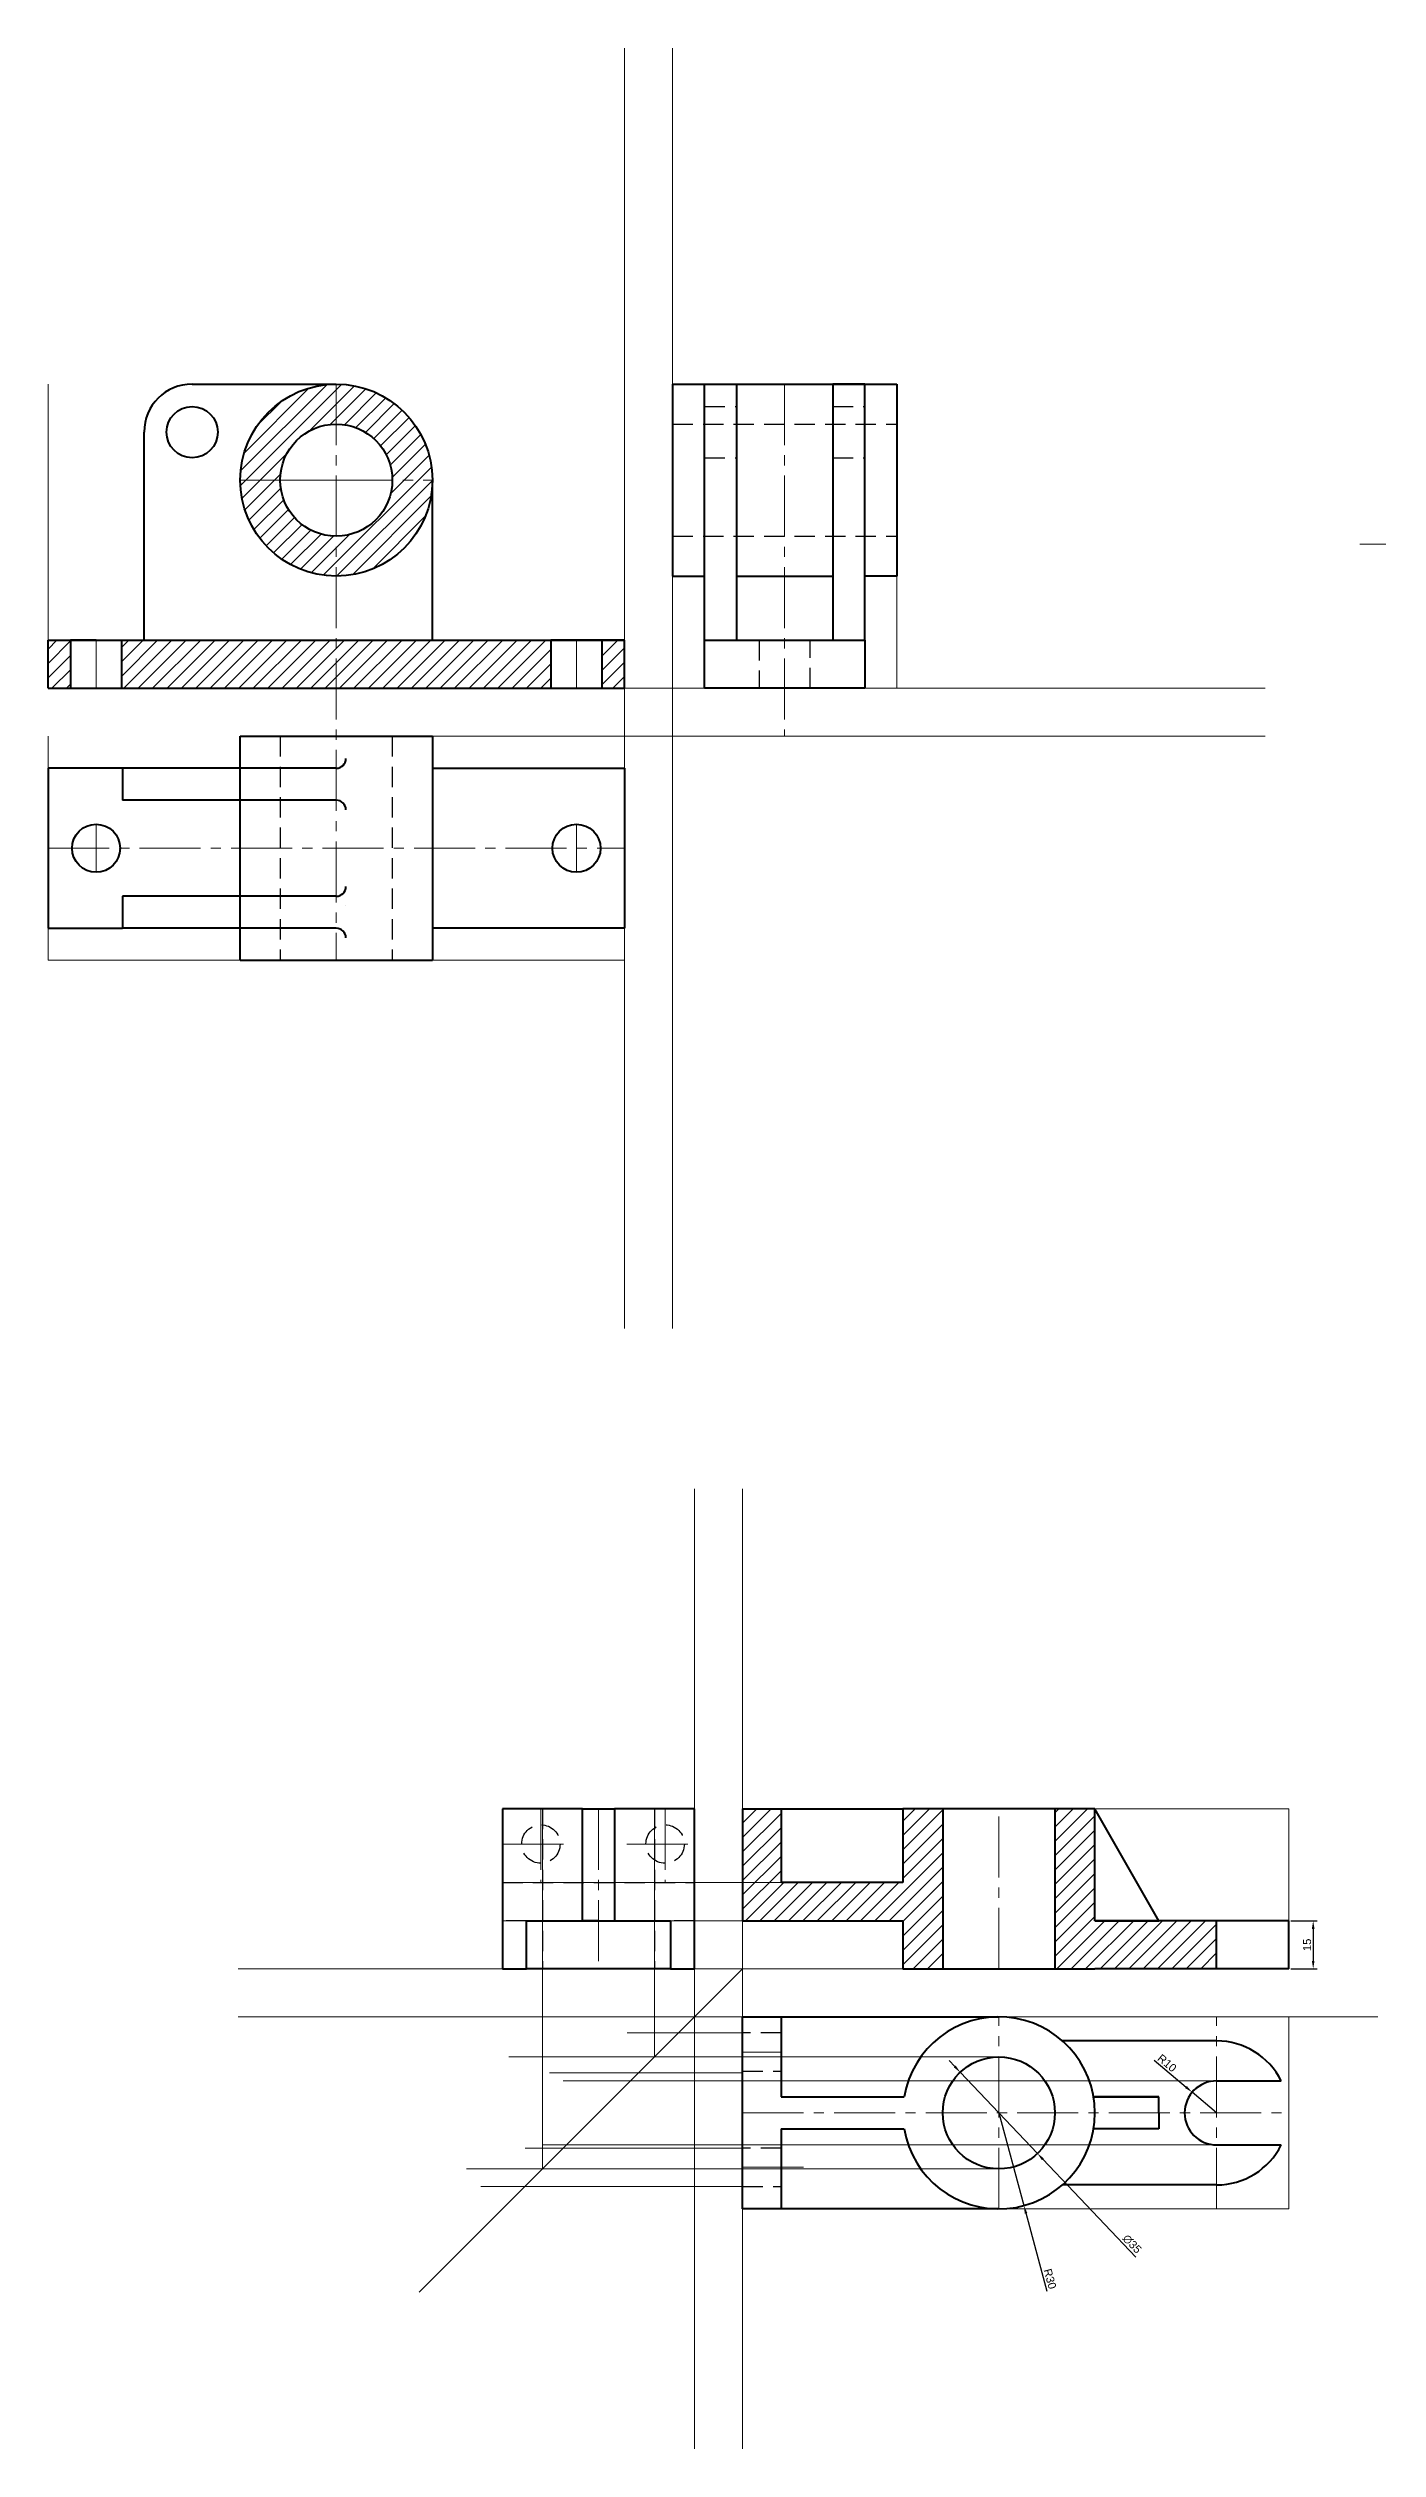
# Model space of a CAD drawing. Header units: millimetres. Extents: x 0 to 7799, y -473 to 358.
# Drawn here: x 4099 to 4515, y -473 to 277 of the extents above; entities that cross this region are included whole.
import ezdxf

# ---------------------------------------------------------------- set-up
doc = ezdxf.new("R2010")
doc.units = ezdxf.units.MM
doc.linetypes.add('CENTER2', pattern=[28.575, 19.05, -3.175, 3.175, -3.175])
doc.linetypes.add('DASHED2', pattern=[9.525, 6.35, -3.175])
for name, color, linetype, lineweight in [('Centre', 1, 'CENTER2', 20), ('Dimension n Hatch', 6, 'Continuous', 20), ('Hidden', 3, 'DASHED2', 30), ('Object', 2, 'Continuous', 40), ('Projection', 5, 'Continuous', 5)]:
    doc.layers.add(name, color=color, linetype=linetype, lineweight=lineweight)
doc.styles.get("Standard").update_dxf_attribs({"font": 'arial.ttf'})
doc.dimstyles.new('ISO-25', dxfattribs={"dimtxt": 2.5, "dimasz": 2.5, "dimexe": 1.25, "dimexo": 0.625, "dimtad": 1, "dimtxsty": 'Standard', "dimcen": 2.5, "dimadec": 0, "dimazin": 0, "dimtfac": 1, "dimtmove": 0, "dimatfit": 3, "dimfxl": 1, "dimarcsym": 0})

# ---------------------------------------------------------------- blocks, each defined once
blk = doc.blocks.new('*D5')
at = {"layer": 'Defpoints', "color": 0, "transparency": 16777216}
for p in [(4486.86, -307.7), (4486.86, -322.7), (4494.51, -322.7)]:
    blk.add_point(p, dxfattribs=at)
at = {"layer": 'Dimension n Hatch', "color": 0, "lineweight": -2, "transparency": 16777216}
for p, q in [((4487.48, -307.7), (4495.76, -307.7)), ((4494.51, -310.2), (4494.51, -320.2)), ((4487.48, -322.7), (4495.76, -322.7))]:
    blk.add_line(p, q, dxfattribs=at)
at = {"layer": 'Dimension n Hatch', "color": 0, "transparency": 16777216}
for points in [[(4494.1, -310.2), (4494.93, -310.2), (4494.51, -307.7)], [(4494.1, -320.2), (4494.93, -320.2), (4494.51, -322.7)]]:
    blk.add_solid(points, dxfattribs=at)
at = {"layer": 'Dimension n Hatch', "color": 0, "transparency": 16777216, "insert": (4492.61, -315.2), "char_height": 2.5, "attachment_point": 5, "rotation": 90}
blk.add_mtext('15', dxfattribs=at)
blk = doc.blocks.new('*D6')
at = {"layer": 'Defpoints', "color": 0, "transparency": 16777216}
for p in [(4384.31, -355.01), (4408.41, -380.39)]:
    blk.add_point(p, dxfattribs=at)
at = {"layer": 'Dimension n Hatch', "color": 0, "lineweight": -2, "transparency": 16777216}
for p, q in [((4382.59, -353.2), (4380.87, -351.38)), ((4384.31, -355.01), (4408.41, -380.39)), ((4439.14, -412.75), (4410.13, -382.2))]:
    blk.add_line(p, q, dxfattribs=at)
at = {"layer": 'Dimension n Hatch', "color": 0, "transparency": 16777216}
for points in [[(4382.89, -352.91), (4382.29, -353.48), (4384.31, -355.01)], [(4410.43, -381.92), (4409.83, -382.49), (4408.41, -380.39)]]:
    blk.add_solid(points, dxfattribs=at)
at = {"layer": 'Dimension n Hatch', "color": 0, "transparency": 16777216, "insert": (4437.96, -408.64), "char_height": 2.5, "attachment_point": 5, "rotation": 313.51991}
blk.add_mtext('∅35', dxfattribs=at)
blk = doc.blocks.new('*D7')
at = {"layer": 'Defpoints', "color": 0, "transparency": 16777216}
for p in [(4396.36, -367.7), (4404.19, -396.66)]:
    blk.add_point(p, dxfattribs=at)
at = {"layer": 'Dimension n Hatch', "color": 0, "lineweight": -2, "transparency": 16777216}
for p, q in [((4396.36, -367.7), (4404.19, -396.66)), ((4411.45, -423.52), (4404.84, -399.07))]:
    blk.add_line(p, q, dxfattribs=at)
at = {"layer": 'Dimension n Hatch', "color": 0, "transparency": 16777216}
blk.add_solid([(4405.24, -398.96), (4404.44, -399.18), (4404.19, -396.66)], dxfattribs=at)
at = {"layer": 'Dimension n Hatch', "color": 0, "transparency": 16777216, "insert": (4412.34, -419.54), "char_height": 2.5, "attachment_point": 5, "rotation": 285.12644}
blk.add_mtext('R30', dxfattribs=at)
blk = doc.blocks.new('*D8')
at = {"layer": 'Defpoints', "color": 0, "transparency": 16777216}
for p in [(4456.72, -361.25), (4464.36, -367.7)]:
    blk.add_point(p, dxfattribs=at)
at = {"layer": 'Dimension n Hatch', "color": 0, "lineweight": -2, "transparency": 16777216}
for p, q in [((4444.89, -351.27), (4454.81, -359.64)), ((4464.36, -367.7), (4456.72, -361.25))]:
    blk.add_line(p, q, dxfattribs=at)
at = {"layer": 'Dimension n Hatch', "color": 0, "transparency": 16777216}
blk.add_solid([(4455.07, -359.32), (4454.54, -359.96), (4456.72, -361.25)], dxfattribs=at)
at = {"layer": 'Dimension n Hatch', "color": 0, "transparency": 16777216, "insert": (4448.87, -352.15), "char_height": 2.5, "attachment_point": 5, "rotation": 319.85283}
blk.add_mtext('R10', dxfattribs=at)

msp = doc.modelspace()

# ---------------------------------------------------------------- hatches: boundary and pattern name
at = {"layer": 'Dimension n Hatch'}
h = msp.add_hatch(dxfattribs=at)
h.set_pattern_fill('ANSI31', color=256)
h.set_pattern_definition([(45, (978.9987, 0), (-2.245064, 2.245064), [])])
h.paths.add_polyline_path([(4189.473, 172.401), (4189.473, 159.901, -0.4142136), (4206.973, 142.401), (4219.473, 142.401, 0.4142136)])
h.paths.add_polyline_path([(4189.473, 172.401, 0.4142136), (4159.473, 142.401), (4171.973, 142.401, -0.4142136), (4189.473, 159.901)])
h.paths.add_polyline_path([(4171.973, 142.401), (4159.473, 142.401, 0.4142136), (4189.473, 112.401), (4189.473, 124.901, -0.4142136)])
h.paths.add_polyline_path([(4219.473, 142.401), (4206.973, 142.401, -0.4142136), (4189.473, 124.901), (4189.473, 112.401, 0.4142136)])
h.paths.add_polyline_path([(4106.473, 92.401), (4099.473, 92.401), (4099.473, 77.401), (4106.473, 77.401)])
h.paths.add_polyline_path([(4189.473, 92.401), (4129.473, 92.401), (4122.473, 92.401), (4122.473, 77.401), (4189.473, 77.401)])
h.paths.add_polyline_path([(4256.473, 92.401), (4189.473, 92.401), (4189.473, 77.401), (4256.473, 77.401)])
h.paths.add_polyline_path([(4279.473, 92.401), (4272.473, 92.401), (4272.473, 77.401), (4279.473, 77.401)])
h = msp.add_hatch(dxfattribs=at)
h.set_pattern_fill('ANSI31', color=256)
h.set_pattern_definition([(45, (-1836.183, -399.436), (-2.245064, 2.245064), [])])
h.paths.add_polyline_path([(4328.36, -272.7), (4316.36, -272.7), (4316.36, -307.7), (4366.36, -307.7), (4366.36, -322.7), (4378.86, -322.7), (4378.86, -272.7), (4366.36, -272.7), (4366.36, -295.7), (4328.36, -295.7)])
h.paths.add_polyline_path([(4426.36, -272.7), (4413.86, -272.7), (4413.86, -322.7), (4426.36, -322.7), (4464.36, -322.7), (4464.36, -307.7), (4426.36, -307.7)])

# ---------------------------------------------------------------- linework, layer by layer
at = {"layer": 'Centre'}
for p, q in [((4189.473, 172.401), (4189.473, -7.599)), ((4329.473, 172.401), (4329.473, 62.401)), ((4189.473, 142.401), (4159.473, 142.401)), ((4159.473, 142.401), (4219.473, 142.401)), ((4114.473, 92.401), (4114.473, 77.401)), ((4114.473, 92.401), (4114.473, 77.401)), ((4189.473, 92.401), (4129.473, 92.401)), ((4264.473, 92.401), (4264.473, 77.401)), ((4114.473, 34.901), (4114.473, 19.901)), ((4264.473, 34.901), (4264.473, 19.901)), ((4099.473, 27.401), (4279.473, 27.401)), ((4253.36, -272.7), (4253.36, -295.7)), ((4271.36, -272.7), (4271.36, -322.7)), ((4292.158, -272.7), (4292.158, -295.7)), ((4396.36, -322.7), (4396.36, -272.7)), ((4241.36, -283.7), (4262.562, -283.7)), ((4280.158, -283.7), (4301.36, -283.7)), ((4396.36, -397.7), (4396.36, -337.7)), ((4464.36, -397.7), (4464.36, -337.7)), ((4316.36, -348.715), (4328.36, -348.715)), ((4316.36, -367.7), (4486.86, -367.7)), ((4316.36, -384.7), (4338.36, -384.7))]:
    msp.add_line(p, q, dxfattribs=at)
at = {"layer": 'Hidden'}
for p, q in [((4304.473, 165.401), (4314.473, 165.401)), ((4344.473, 165.401), (4354.473, 165.401)), ((4294.473, 159.901), (4364.473, 159.901)), ((4304.473, 149.401), (4314.473, 149.401)), ((4344.473, 149.401), (4354.473, 149.401)), ((4294.473, 124.901), (4364.473, 124.901)), ((4321.473, 92.401), (4321.473, 77.401)), ((4337.473, 77.401), (4337.473, 92.401)), ((4171.973, 62.401), (4171.973, -7.599)), ((4206.973, 62.401), (4206.973, -7.599)), ((4241.36, -272.7), (4241.36, -307.7)), ((4253.86, -272.7), (4253.86, -322.7)), ((4288.86, -272.7), (4288.86, -322.7)), ((4241.36, -307.7), (4241.36, -295.7)), ((4241.36, -295.7), (4301.36, -295.7)), ((4301.36, -295.7), (4301.36, -307.7)), ((4248.86, -307.7), (4241.36, -307.7)), ((4301.36, -307.7), (4293.86, -307.7)), ((4328.36, -342.715), (4316.36, -342.715)), ((4316.36, -354.715), (4328.36, -354.715)), ((4328.36, -378.715), (4316.36, -378.715)), ((4316.36, -390.715), (4328.36, -390.715))]:
    msp.add_line(p, q, dxfattribs=at)
for centre in [(4253.36, -283.7), (4292.158, -283.7)]:
    msp.add_circle(centre, 6, dxfattribs=at)
at = {"layer": 'Object'}
for p, q in [((4144.473, 172.401), (4189.473, 172.401)), ((4294.473, 172.401), (4364.473, 172.401)), ((4294.473, 172.401), (4294.473, 112.401)), ((4304.473, 92.401), (4304.473, 172.401)), ((4304.473, 172.401), (4314.473, 172.401)), ((4314.473, 172.401), (4314.473, 92.401)), ((4354.473, 172.401), (4344.473, 172.401)), ((4344.473, 172.401), (4344.473, 92.401)), ((4354.473, 92.401), (4354.473, 172.401)), ((4364.473, 172.401), (4364.473, 112.401)), ((4129.473, 92.401), (4129.473, 157.401)), ((4219.473, 92.401), (4219.473, 142.401)), ((4294.473, 112.401), (4304.473, 112.401)), ((4314.473, 112.401), (4344.473, 112.401)), ((4364.473, 112.401), (4354.473, 112.401)), ((4099.473, 77.401), (4099.473, 92.401)), ((4099.473, 92.401), (4279.473, 92.401)), ((4114.473, 92.401), (4106.473, 92.401)), ((4106.473, 92.401), (4106.473, 77.401)), ((4122.473, 77.401), (4122.473, 92.401)), ((4189.473, 92.401), (4219.473, 92.401)), ((4189.473, 92.401), (4219.473, 92.401)), ((4264.473, 92.401), (4256.473, 92.401)), ((4256.473, 92.401), (4256.473, 77.401)), ((4279.473, 92.401), (4264.473, 92.401)), ((4272.473, 77.401), (4272.473, 92.401)), ((4279.473, 77.401), (4279.473, 92.401)), ((4304.473, 77.401), (4304.473, 92.401)), ((4304.473, 92.401), (4354.473, 92.401)), ((4354.473, 92.401), (4354.473, 77.401)), ((4099.473, 77.401), (4279.473, 77.401)), ((4106.473, 77.401), (4122.473, 77.401)), ((4256.473, 77.401), (4272.473, 77.401)), ((4329.473, 77.401), (4304.473, 77.401)), ((4354.473, 77.401), (4329.473, 77.401)), ((4159.473, -7.599), (4159.473, 62.401)), ((4159.473, 62.401), (4219.473, 62.401)), ((4219.473, 62.401), (4219.473, -7.599)), ((4192.473, 55.401), (4192.473, 55.401)), ((4122.722, 52.401), (4099.473, 52.401)), ((4099.473, 52.401), (4099.473, 2.401)), ((4189.473, 52.401), (4122.722, 52.401)), ((4189.473, 52.401), (4122.722, 52.401)), ((4122.722, 52.401), (4122.722, 42.401)), ((4189.473, 52.401), (4189.473, 52.401)), ((4219.473, 52.401), (4279.473, 52.401)), ((4279.473, 52.401), (4279.473, 2.401)), ((4189.473, 42.401), (4122.722, 42.401)), ((4189.473, 12.401), (4122.722, 12.401)), ((4122.722, 12.401), (4122.722, 2.401)), ((4189.473, 12.401), (4189.473, 12.401)), ((4192.473, 9.401), (4192.473, 9.401)), ((4099.473, 2.401), (4122.722, 2.401)), ((4189.473, 2.401), (4122.722, 2.401)), ((4279.473, 2.401), (4219.473, 2.401)), ((4159.473, -7.599), (4219.473, -7.599)), ((4266.36, -272.7), (4241.36, -272.7)), ((4241.36, -272.7), (4241.36, -322.7)), ((4266.36, -307.7), (4266.36, -272.7)), ((4266.36, -272.7), (4276.36, -272.7)), ((4276.36, -272.7), (4276.36, -307.7)), ((4301.36, -272.7), (4276.36, -272.7)), ((4301.36, -322.7), (4301.36, -272.7)), ((4316.36, -272.7), (4328.36, -272.7)), ((4316.36, -272.7), (4316.36, -307.7)), ((4328.36, -272.7), (4366.36, -272.7)), ((4328.36, -272.7), (4328.36, -295.7)), ((4396.36, -272.7), (4366.36, -272.7)), ((4366.36, -272.7), (4366.36, -295.7)), ((4396.36, -272.7), (4378.86, -272.7)), ((4378.86, -272.7), (4378.86, -322.7)), ((4426.36, -272.7), (4396.36, -272.7)), ((4413.86, -272.7), (4413.86, -322.7)), ((4426.36, -307.7), (4426.36, -272.7)), ((4446.36, -307.7), (4426.36, -272.7)), ((4366.36, -295.7), (4328.36, -295.7)), ((4248.86, -322.7), (4248.86, -307.7)), ((4248.86, -307.7), (4293.86, -307.7)), ((4271.36, -307.7), (4266.36, -307.7)), ((4293.86, -307.7), (4293.86, -322.7)), ((4316.36, -307.7), (4366.36, -307.7)), ((4366.36, -307.7), (4366.36, -322.7)), ((4464.36, -307.7), (4426.36, -307.7)), ((4426.36, -307.7), (4446.36, -307.7)), ((4486.86, -307.7), (4464.36, -307.7)), ((4464.36, -322.7), (4464.36, -307.7)), ((4486.86, -322.7), (4486.86, -307.7)), ((4241.36, -322.7), (4248.86, -322.7)), ((4271.36, -322.7), (4248.86, -322.7)), ((4293.86, -322.7), (4271.36, -322.7)), ((4293.86, -322.7), (4301.36, -322.7)), ((4366.36, -322.7), (4426.36, -322.7)), ((4464.36, -322.7), (4426.36, -322.7)), ((4486.86, -322.7), (4464.36, -322.7)), ((4486.86, -322.7), (4464.36, -322.7)), ((4316.36, -372.7), (4316.36, -337.7)), ((4316.36, -337.7), (4396.36, -337.7)), ((4316.36, -337.7), (4328.36, -337.7)), ((4328.36, -337.7), (4328.36, -362.7)), ((4464.36, -345.2), (4416.203, -345.2)), ((4464.36, -357.7), (4484.516, -357.7)), ((4316.36, -367.7), (4316.36, -362.7)), ((4328.36, -362.7), (4366.78, -362.7)), ((4446.36, -362.7), (4425.94, -362.7)), ((4425.94, -362.7), (4446.36, -362.7)), ((4446.36, -367.7), (4446.36, -362.7)), ((4316.36, -372.7), (4316.36, -367.7)), ((4316.36, -397.7), (4316.36, -372.7)), ((4328.36, -372.7), (4366.78, -372.7)), ((4328.36, -372.7), (4328.36, -397.7)), ((4446.36, -372.7), (4425.94, -372.7)), ((4446.36, -367.7), (4446.36, -372.7)), ((4464.36, -377.7), (4484.516, -377.7)), ((4464.36, -390.2), (4416.203, -390.2)), ((4396.36, -397.7), (4316.36, -397.7))]:
    msp.add_line(p, q, dxfattribs=at)
for centre, radius in [((4144.473, 157.401), 8), ((4189.473, 142.401), 30), ((4189.473, 142.401), 17.5), ((4114.473, 27.401), 7.5), ((4264.473, 27.401), 7.5), ((4396.36, -367.7), 17.5)]:
    msp.add_circle(centre, radius, dxfattribs=at)
for centre, radius, start, end in [((4144.473, 157.401), 15, 90, 180), ((4189.473, 55.401), 3, 270, 0), ((4189.473, 39.401), 3, 0, 90), ((4189.473, 15.401), 3, 270, 0), ((4189.473, -0.599), 3, 0, 90), ((4396.36, -367.7), 30, 189.594068, 170.405932), ((4464.36, -367.7), 22.5, 26.3878, 90), ((4464.36, -367.7), 10, 90, 270), ((4464.36, -367.7), 22.5, 270, 333.6122)]:
    msp.add_arc(centre, radius, start, end, dxfattribs=at)
at = {"layer": 'Projection'}
for p, q in [((4279.473, 277.401), (4279.473, -122.599)), ((4294.473, 277.401), (4294.473, -122.599)), ((4099.473, 77.401), (4099.473, 172.401)), ((4364.473, 172.401), (4294.473, 172.401)), ((4364.473, 77.401), (4364.473, 172.401)), ((4749.813, 122.401), (4509.124, 122.401)), ((4279.473, 77.401), (4099.473, 77.401)), ((4279.473, 77.401), (4099.473, 77.401)), ((4279.473, 77.401), (4479.473, 77.401)), ((4294.473, 77.401), (4364.473, 77.401)), ((4099.473, 62.401), (4099.473, -7.599)), ((4279.473, 62.401), (4219.473, 62.401)), ((4479.473, 62.401), (4279.473, 62.401)), ((4122.722, 52.401), (4122.722, 52.401)), ((4099.473, -7.599), (4159.473, -7.599)), ((4219.473, -7.599), (4279.473, -7.599)), ((4301.36, -322.7), (4301.36, -172.7)), ((4301.36, -172.7), (4301.36, -472.7)), ((4316.36, -172.7), (4316.36, -472.7)), ((4241.36, -322.7), (4241.36, -272.7)), ((4241.36, -272.7), (4301.36, -272.7)), ((4253.86, -385.2), (4253.86, -272.7)), ((4288.86, -350.2), (4288.86, -272.7)), ((4486.86, -272.7), (4316.36, -272.7)), ((4486.86, -322.7), (4486.86, -272.7)), ((4328.36, -295.7), (4241.36, -295.7)), ((4316.36, -307.7), (4241.36, -307.7)), ((4158.86, -322.7), (4458.86, -322.7)), ((4316.36, -322.7), (4215.346, -423.713)), ((4301.36, -322.7), (4241.36, -322.7)), ((4308.86, -322.7), (4301.36, -322.7)), ((4316.36, -322.7), (4486.86, -322.7)), ((4158.86, -337.7), (4514.653, -337.7)), ((4316.36, -342.715), (4280.327, -342.715)), ((4316.36, -337.7), (4316.36, -397.7)), ((4486.86, -397.7), (4486.86, -337.7)), ((4396.36, -350.2), (4243.387, -350.2)), ((4316.36, -355.2), (4256.076, -355.2)), ((4464.36, -357.7), (4260.306, -357.7)), ((4316.36, -378.715), (4248.463, -378.715)), ((4464.36, -377.7), (4253.82, -377.7)), ((4396.36, -385.2), (4230.134, -385.2)), ((4316.36, -390.715), (4234.645, -390.715)), ((4316.36, -397.7), (4486.86, -397.7))]:
    msp.add_line(p, q, dxfattribs=at)

# ---------------------------------------------------------------- dimensions: what is measured, and where the dimension line sits
at = {"layer": 'Dimension n Hatch'}
dim = msp.add_linear_dim(base=(4494.514, -322.7), p1=(4486.86, -307.7), p2=(4486.86, -322.7), angle=90, dimstyle='ISO-25', dxfattribs=at)
dim.commit()
dim.dimension.update_dxf_attribs({"geometry": '*D5', "text_midpoint": (4492.613, -315.2)})
dim = msp.add_diameter_dim_2p(p1=(4384.309, -355.01), p2=(4408.411, -380.39), dimstyle='ISO-25', dxfattribs=at)
dim.commit()
dim.dimension.update_dxf_attribs({"geometry": '*D6', "text_midpoint": (4436.532, -410.002), "dimtype": 163})
for center, mpoint, picture, middle in [((4464.36, -367.7), (4456.716, -361.252), '*D8', (4447.645, -353.601)), ((4396.36, -367.7), (4404.188, -396.66), '*D7', (4410.508, -420.038))]:
    dim = msp.add_radius_dim(center=center, mpoint=mpoint, dimstyle='ISO-25', dxfattribs=at)
    dim.commit()
    dim.dimension.update_dxf_attribs({"geometry": picture, "text_midpoint": middle, "dimtype": 164})

doc.saveas('drawing.dxf')
